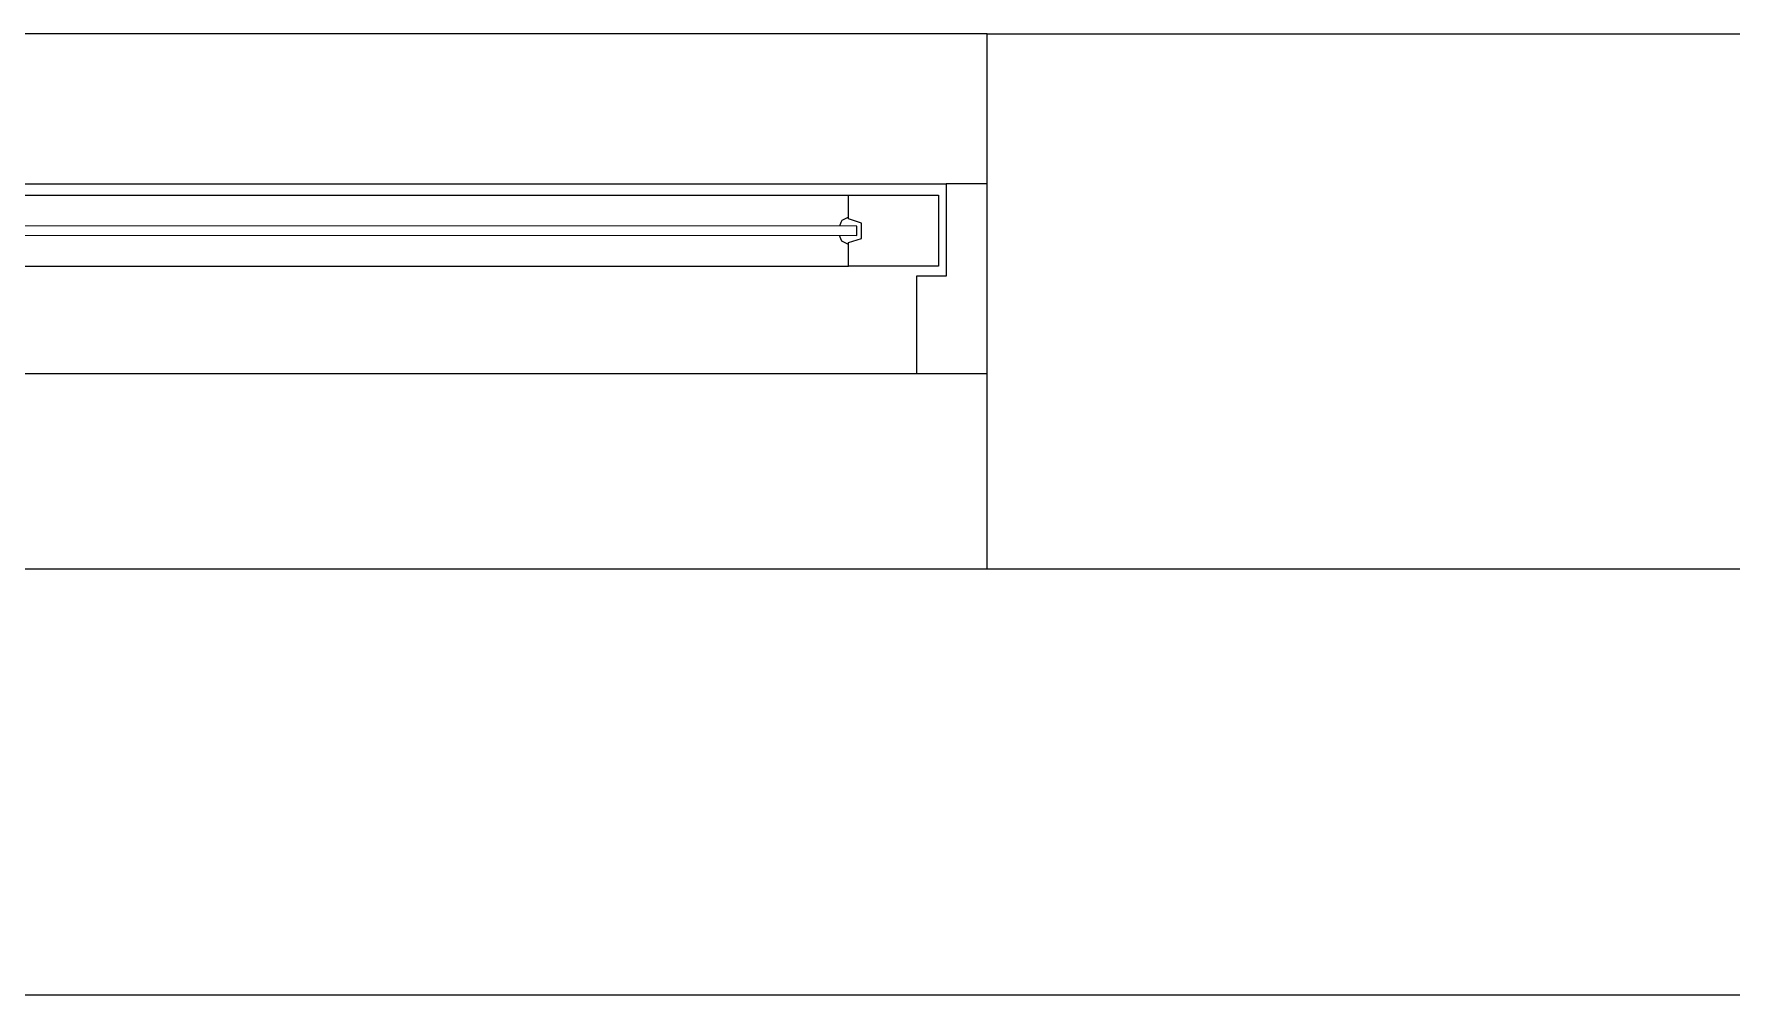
# Model space of a CAD drawing. Header units: inches. Extents: x 4138 to 127072, y -26315 to 43858.
# Drawn here: x 73137 to 73854, y 18643 to 19049 of the extents above; entities that cross this region are included whole.
import ezdxf

# ---------------------------------------------------------------- set-up
doc = ezdxf.new("R2010")
doc.units = ezdxf.units.IN
doc.header["$LTSCALE"] = 50
doc.header["$MEASUREMENT"] = 0
for name, color, linetype in [('0-LINE', 7, 'Continuous'), ('02-WAL', 2, 'Continuous'), ('04-WIN', 4, 'Continuous'), ('06-LIGHT', 4, 'Continuous'), ('도면층2', 2, 'Continuous'), ('도면층4', 4, 'Continuous')]:
    doc.layers.add(name, color=color, linetype=linetype)

# ---------------------------------------------------------------- blocks, each defined once
blk = doc.blocks.new('FLOOR')
at = {"layer": '02-WAL'}
for p, q in [((51795.68, 45184.26), (51795.68, 45410.26)), ((51795.68, 45410.26), (52383.68, 45410.26)), ((51795.68, 45184.26), (52729.68, 45184.26))]:
    blk.add_line(p, q, dxfattribs=at)
at = {"layer": '04-WIN', "linetype": 'Continuous'}
for p, q in [((49784.68, 45346.89), (51778.25, 45346.89)), ((50792.72, 45342.21), (51736.98, 45342.13)), ((50792.72, 45312.21), (51736.98, 45312.13)), ((49772.12, 45266.89), (51765.68, 45266.81))]:
    blk.add_line(p, q, dxfattribs=at)
at = {"layer": '04-WIN'}
blk.add_lwpolyline([(49754.68, 45184.26), (51795.68, 45184.26), (51795.68, 45410.26), (49754.68, 45410.26)], close=True, dxfattribs=at)
at = {"layer": '04-WIN', "linetype": 'Continuous'}
for points in [[(51795.68, 45337.89), (51795.68, 45346.89), (51778.25, 45346.89), (51778.25, 45307.89), (51765.68, 45307.89), (51765.68, 45266.81), (51795.68, 45266.81), (51795.68, 45275.89)], [(51736.98, 45332.92), (51734.23, 45331.53), (51733.71, 45330.55), (51733.16, 45329.13)], [(51736.98, 45321.33), (51734.23, 45322.72), (51733.71, 45323.7), (51733.16, 45325.13)]]:
    blk.add_lwpolyline(points, dxfattribs=at)
for points in [[(51736.98, 45332.13), (51736.98, 45342.13), (51774.98, 45342.13), (51774.98, 45312.13), (51736.98, 45312.13), (51736.98, 45322.13), (51742.53, 45323.9), (51742.53, 45330.35)], [(50789.24, 45325.21), (51740.46, 45325.13), (51740.46, 45329.13), (50789.24, 45329.21)]]:
    blk.add_lwpolyline(points, close=True, dxfattribs=at)
at = {"layer": '도면층2'}
blk.add_line((51795.68, 45184.26), (51795.68, 45410.26), dxfattribs=at)
at = {"layer": '도면층4'}
blk.add_line((51795.68, 45184.26), (51795.68, 45410.26), dxfattribs=at)
blk = doc.blocks.new('ERER')
blk.add_blockref('FLOOR', (25800, -18420))

msp = doc.modelspace()

# ---------------------------------------------------------------- linework, layer by layer
at = {"layer": '06-LIGHT'}
msp.add_line((74468.89, 18642.95), (71498.89, 18642.95), dxfattribs=at)

# ---------------------------------------------------------------- block references
at = {"layer": '0-LINE'}
msp.add_blockref('ERER', (-4055.79, -7941.31), dxfattribs=at)

doc.saveas('drawing.dxf')
